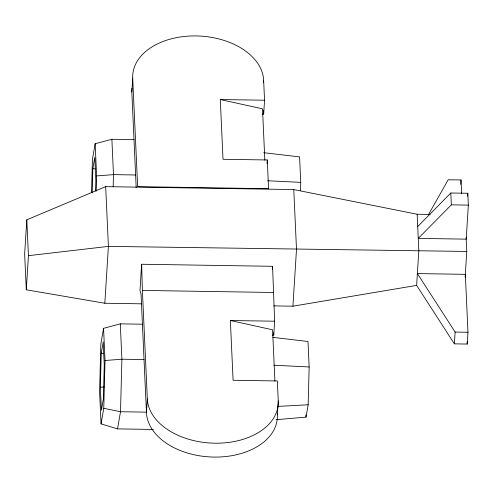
<?xml version="1.0" encoding="UTF-8"?>
<svg xmlns="http://www.w3.org/2000/svg" width="493" height="493" viewBox="0 0 493 493"><rect width="100%" height="100%" fill="white"/><g stroke="black" fill="none" stroke-linecap="round" stroke-linejoin="round"><path stroke-width="0.74" d="M91.544 192.72L92.425 159.344L95.149 143.734L111.874 139.272L134.004 139.618M92.203 192.812L92.844 168.544L94.792 157.396L95.839 180.376L95.556 190.994M96.215 191.087L96.616 175.915L95.149 143.734M100.356 387.258L101.256 353.13L103.203 341.982L104.257 364.962L103.351 399.096L101.404 410.244L100.356 387.258L104.103 386.98M153.385 429.446L117.519 428.885L101.047 423.9L103.77 408.29L105.034 360.5L103.567 328.326L120.286 323.858L142.415 324.203M113.162 186.81L113.482 174.633L111.874 139.272M300.527 190.699L300.742 182.379L299.584 156.916L263.718 152.682M276.086 419.709L306.005 417.127L308.162 404.778L309.16 366.965L308.002 341.507L272.9 337.354M430.099 214.449L417.158 214.245L293.773 189.571L105.668 186.631L26.795 219.829L24.65 253.95L26.283 289.798L104.818 303.244L141.67 303.824M26.283 289.798L28.434 255.676L26.795 219.829M104.818 303.244L108.398 246.383L105.668 186.631M136.197 187.851L131.834 92.062L132.703 78.19A65.569 43.187 3.6 0 1 196.196 35.927A65.569 43.187 3.6 0 1 263.638 80.242L264.55 100.221L263.675 114.093L262.153 114.068M274.626 321.208L272.574 266.306L141.639 264.254L139.981 290.605L141.041 293.982L146.458 412.758A65.569 43.187 3.6 0 0 213.894 457.073A65.569 43.187 3.6 0 0 277.386 414.81L278.262 400.938L277.349 380.96L233.09 380.263L230.367 320.512L274.626 321.208L273.751 335.074L272.228 335.055M146.458 412.758L147.327 398.892L142.385 290.426L141.639 264.254M263.502 82.43L263.638 80.242M267.046 163.621L267.274 159.972L223.015 159.282L220.291 99.531L264.55 100.221M272.382 269.314L272.574 266.306M273.726 305.888L292.916 306.19L296.496 249.322L293.773 189.571M454.392 343.855L455.131 332.06L417.38 273.59L465.33 274.336L467.968 332.257L467.228 344.059L454.392 343.855L416.64 285.385L418.822 250.697L417.158 214.245M460.745 184.394L461.029 179.97L448.186 179.766L428.559 214.461M467.617 196.288L467.808 193.262L450.812 192.997L417.719 226.552M468.35 205.106L466.212 239.148L418.261 238.396L451.354 204.841L468.35 205.106L467.808 193.262M465.145 277.288L466.772 251.448L466.144 237.663M103.567 328.326L100.837 343.929L99.58 391.719L101.047 423.9M117.519 428.885L120.514 411.735L121.9 359.218L120.286 323.858M292.916 306.19L416.64 285.385M28.434 255.676L108.398 246.383L466.772 251.448M96.616 175.915L113.482 174.633L135.612 174.978M105.034 360.5L121.9 359.218L144.03 359.563M277.491 406.411L308.162 404.778M142.385 290.426L273.313 292.478M455.131 332.06L467.968 332.257M146.458 412.142L120.514 411.735L103.77 408.29M267.687 180.746L300.742 182.379M273.794 365.221L309.16 366.965M92.844 168.544L95.075 168.988M101.256 353.13L103.487 353.58M220.291 99.531L262.498 108.817L264.84 160.139M230.367 320.512L272.574 329.799L274.915 381.12M461.029 179.97L461.651 193.687M467.124 341.772L467.228 344.059M450.812 192.997L451.354 204.841M305.9 414.878L306.005 417.127M267.274 159.972L268.58 188.702L137.652 186.65L132.703 78.19M263.502 110.247L263.675 114.093M273.646 332.781L273.751 335.074M277.319 413.276L277.386 414.81M278.262 400.938A65.569 43.187 3.6 0 1 214.769 443.201A65.569 43.187 3.6 0 1 147.327 398.892M131.834 92.062A65.569 43.187 3.6 0 1 131.908 88.302"/></g></svg>
